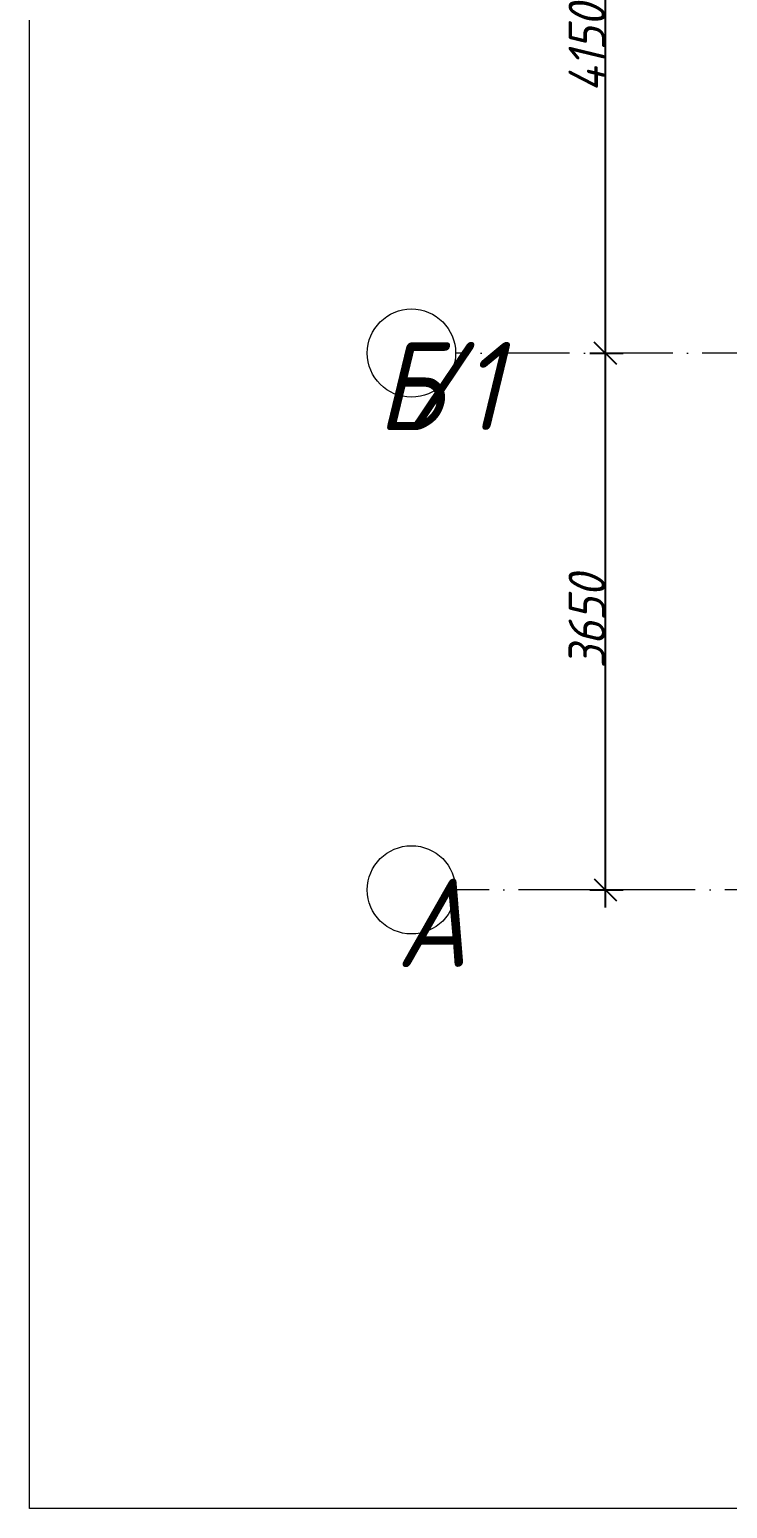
# Model space of a CAD drawing. Header units: millimetres. Extents: x -606178 to 312196, y -19338 to 632709.
# Drawn here: x -272464 to -267724, y 445769 to 455825 of the extents above; entities that cross this region are included whole.
import ezdxf

# ---------------------------------------------------------------- set-up
doc = ezdxf.new("R2010")
doc.units = ezdxf.units.MM
doc.linetypes.add('50_200_ШТРИХ_1Т_ш5_п1_п1_', pattern=[700, 500, -100, 0, -100])
for name, color, linetype, lineweight in [('A-____-____-DIMS', 7, 'Continuous', 9), ('S-GRID-____-IDEN', 7, 'Continuous', 9), ('S-GRID-____-OTLN-1', 7, '50_200_ШТРИХ_1Т_ш5_п1_п1_', 9)]:
    doc.layers.add(name, color=color, linetype=linetype, lineweight=lineweight)
doc.styles.add('ISOCPEUR_I', font='isocpeui.ttf', dxfattribs={"width": 0.9, "height": 2.5})
doc.styles.add('ISOCPEUR_I_9', font='isocpeui.ttf', dxfattribs={"width": 0.9, "height": 250})
doc.dimstyles.new('ISO-2_5_0_9К_БОЛЬШОЙ_ОСИ', dxfattribs={"dimscale": 304.8, "dimtxt": 248.995294, "dimasz": 0.492126, "dimexe": 0.393701, "dimexo": 0, "dimgap": 0, "dimtad": 1, "dimdec": 0, "dimzin": 0, "dimdsep": 46, "dimtxsty": 'ISOCPEUR_I_9', "dimblk1": 'OBLIQUE', "dimblk2": 'OBLIQUE', "dimsah": 1, "dimcen": 0.09, "dimdle": 0.393701, "dimazin": 0, "dimtfac": 1, "dimtdec": 4, "dimtix": 1, "dimtmove": 0, "dimatfit": 3, "dimfxl": 1, "dimtvp": 1, "dimtolj": 1, "dimtzin": 0, "dimarcsym": 2})

# ---------------------------------------------------------------- blocks, each defined once
blk = doc.blocks.new('Ось сетки - Круг_Ø6_00__ISO-2_5_0_9K_-25732049-АР1_План отверстий 1 этажа в осях 1-64_А-ГГ')
at = {"layer": 'S-GRID-____-IDEN'}
blk.add_circle((0, 0), 3, dxfattribs=at)
blk = doc.blocks.new('_Oblique')
at = {"color": 0, "linetype": 'ByBlock', "lineweight": -2}
blk.add_line((-0.5, -0.5), (0.5, 0.5), dxfattribs=at)
blk = doc.blocks.new('*D4584')
at = {"layer": 'A-____-____-DIMS', "color": 0, "lineweight": -2, "transparency": 16777216}
for p, q in [((-268553, 449855), (-268553, 453745)), ((-268659, 453625), (-268433, 453625)), ((-268659, 449975), (-268433, 449975))]:
    blk.add_line(p, q, dxfattribs=at)
at = {"layer": 'Defpoints', "color": 0, "transparency": 16777216}
for p in [(-268659, 453625), (-268553, 453625), (-268659, 449975)]:
    blk.add_point(p, dxfattribs=at)
at = {"layer": 'A-____-____-DIMS', "color": 0, "lineweight": -2, "transparency": 16777216, "xscale": 150, "yscale": 150, "zscale": 150}
for p, rotation in [((-268553, 453625), 90), ((-268553, 449975), 270)]:
    blk.add_blockref('_Oblique', p, dxfattribs=dict(at, rotation=rotation))
at = {"layer": 'A-____-____-DIMS', "color": 0, "transparency": 16777216, "insert": (-268678, 451800), "char_height": 250, "width": 758.48, "attachment_point": 5, "rotation": 90, "style": 'ISOCPEUR_I_9'}
blk.add_mtext('\\A1;3650', dxfattribs=at)
blk = doc.blocks.new('*D4585')
at = {"layer": 'A-____-____-DIMS', "color": 0, "lineweight": -2, "transparency": 16777216}
for p, q in [((-268553, 453505), (-268553, 457895)), ((-268659, 457775), (-268433, 457775)), ((-268659, 453625), (-268433, 453625))]:
    blk.add_line(p, q, dxfattribs=at)
at = {"layer": 'Defpoints', "color": 0, "transparency": 16777216}
for p in [(-268659, 457775), (-268553, 457775), (-268659, 453625)]:
    blk.add_point(p, dxfattribs=at)
at = {"layer": 'A-____-____-DIMS', "color": 0, "lineweight": -2, "transparency": 16777216, "xscale": 150, "yscale": 150, "zscale": 150}
for p, rotation in [((-268553, 457775), 90), ((-268553, 453625), 270)]:
    blk.add_blockref('_Oblique', p, dxfattribs=dict(at, rotation=rotation))
at = {"layer": 'A-____-____-DIMS', "color": 0, "transparency": 16777216, "insert": (-268678, 455700), "char_height": 250, "width": 724, "attachment_point": 5, "rotation": 90, "style": 'ISOCPEUR_I_9'}
blk.add_mtext('\\A1;4150', dxfattribs=at)

msp = doc.modelspace()

# ---------------------------------------------------------------- linework, layer by layer
at = {"color": 1, "lineweight": 0}
msp.add_lwpolyline([(-272464.0879, 544596.983), (-159228.0879, 544596.983), (-159228.0879, 445768.983), (-272464.0879, 445768.983)], close=True, dxfattribs=at)
at = {"layer": 'S-GRID-____-OTLN-1'}
for p, q in [((-160980.2414, 453625.3011), (-269570.0713, 453625.3011)), ((-160826.8945, 449975.3011), (-269570.0713, 449975.3011)), ((-160826.8945, 449975.3011), (-269570.0713, 449975.3011))]:
    msp.add_line(p, q, dxfattribs=at)

# ---------------------------------------------------------------- block references
at = {"layer": 'S-GRID-____-IDEN', "xscale": 99.99999999999993, "yscale": 99.99999999999993, "zscale": 99.99999999999993, "rotation": 89.99999999999982}
for p in [(-269870.0713, 453625.3011), (-269870.0713, 449975.3011)]:
    msp.add_blockref('Ось сетки - Круг_Ø6_00__ISO-2_5_0_9K_-25732049-АР1_План отверстий 1 этажа в осях 1-64_А-ГГ', p, dxfattribs=at)

# ---------------------------------------------------------------- texts
at = {"layer": 'S-GRID-____-IDEN', "char_height": 600, "attachment_point": 1, "style": 'ISOCPEUR_I'}
for s, insert, width in [('\\fISOCPEUR|b0|i1|c204|p34|;\\W.9;Б', (-270105.5417, 453701.377), 223.670812), ('/1', (-269920.9949, 453701.377), 346.329), ('\\fISOCPEUR|b0|i1|c204|p34|;\\W.9;А', (-269974.5917, 450051.377), 252.531562)]:
    msp.add_mtext(s, dxfattribs=dict(at, insert=insert, width=width))

# ---------------------------------------------------------------- dimensions: what is measured, and where the dimension line sits
at = {"layer": 'A-____-____-DIMS'}
for base, p1, p2, override, picture, middle in [((-268552.6967, 457775.3011), (-268658.7627, 453625.3011), (-268658.7627, 457775.3011), {"dimpost": '<>', "dimfxl": 4150}, '*D4585', (-268677.6967, 455700.3011)), ((-268552.6967, 453625.3011), (-268658.7627, 449975.3011), (-268658.7627, 453625.3011), {"dimpost": '<>', "dimfxl": 3650}, '*D4584', (-268677.6967, 451800.3011))]:
    dim = msp.add_linear_dim(base=base, p1=p1, p2=p2, angle=90, dimstyle='ISO-2_5_0_9К_БОЛЬШОЙ_ОСИ', override=override, dxfattribs=at)
    dim.commit()
    dim.dimension.update_dxf_attribs({"geometry": picture, "text_midpoint": middle})

doc.saveas('drawing.dxf')
